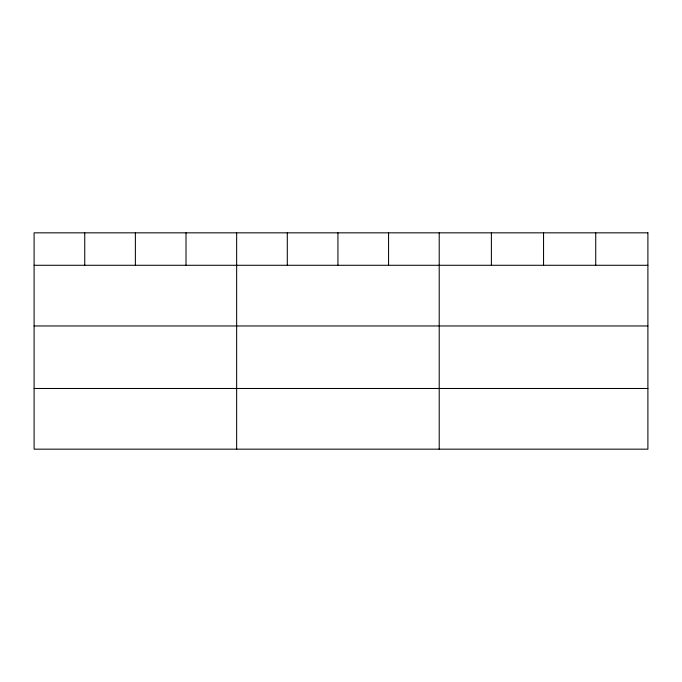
<?xml version="1.0" encoding="UTF-8"?>
<svg xmlns="http://www.w3.org/2000/svg" width="682" height="682" viewBox="0 0 682 682"><rect width="100%" height="100%" fill="white"/><g stroke="black" fill="none" stroke-linecap="round" stroke-linejoin="round"><path stroke-width="1.02" d="M34.1 265.281L647.9 265.281M34.1 325.962L647.9 325.962M34.1 388.484L647.9 388.484M595.727 232.835L595.727 265.281M543.554 232.835L543.554 265.281M491.381 232.835L491.381 265.281M439.208 232.835L439.208 449.165M388.57 232.835L388.57 265.281M337.931 232.835L337.931 265.281M287.293 232.835L287.293 265.281M236.654 232.835L236.654 449.165M186.016 232.835L186.016 265.281M135.377 232.835L135.377 265.281M84.739 232.835L84.739 265.281M647.9 232.835L34.1 232.835L34.1 449.165L647.9 449.165L647.9 232.835"/></g></svg>
